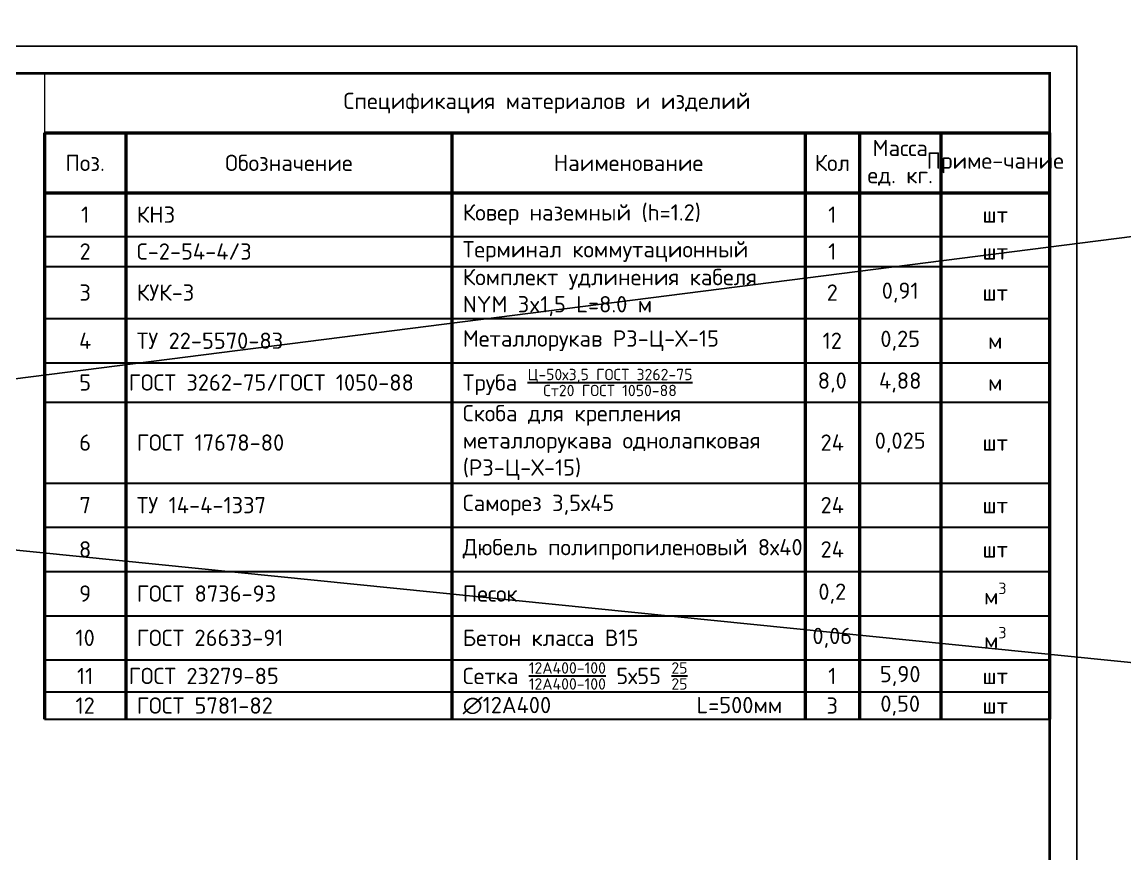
# Model space of a CAD drawing. Header units: millimetres. Extents: x -112426 to 8831, y 1218 to 38707.
# Drawn here: x 4143.4 to 4346.4, y 1549.4 to 1702.6 of the extents above; entities that cross this region are included whole.
import ezdxf
from ezdxf.enums import TextEntityAlignment as Align

# ---------------------------------------------------------------- set-up
doc = ezdxf.new("R2010")
doc.units = ezdxf.units.MM
doc.layers.add('Размеры на чертеже', color=250, linetype='Continuous', lineweight=25)
doc.layers.add('Таблица', color=250, linetype='Continuous', lineweight=30)
doc.styles.add('-ISOCPEUR-', font='isocpeur.ttf')
doc.styles.get("Standard").update_dxf_attribs({"font": 'arial.ttf'})

# ---------------------------------------------------------------- blocks, each defined once
blk = doc.blocks.new('*U168')
blk.add_lwpolyline([(0, 0), (420, 0), (420, -297), (0, -297)], close=True)
at = {"const_width": 0.5}
blk.add_lwpolyline([(20, -5), (415, -5), (415, -292), (20, -292)], close=True, dxfattribs=at)
at = {"style": '-ISOCPEUR-'}
blk.add_attdef('РАЗРАБОТАЛ', text='', height=2.5, dxfattribs=at).set_placement((250.5, -264.22), align=Align.MIDDLE_LEFT)
at = {"style": '-ISOCPEUR-', "flags": 8}
for tag, height, p in [('ДАТА', 2.5, (290.07, -264.4)), ('ДАТА1', 2.5, (290.07, -269.4)), ('ЛИСТ', 3, (386.39, -271.92)), ('ЛИСТОВ', 3, (403.89, -271.92)), ('ФОРМАТ', 3, (380.97, -294.75))]:
    blk.add_attdef(tag, text='', height=height, dxfattribs=at).set_placement(p, align=Align.MIDDLE_CENTER)
at = {"style": '-ISOCPEUR-'}
blk.add_attdef('ПРОВЕРИЛ', (250.75, -270.73), '', height=2.5, dxfattribs=at)
at = {"lineweight": 30, "flags": 104}
blk.add_attdef('ИМЯ_ЧЕРТЕЖА', text='', height=3, dxfattribs=at).set_placement((333.63, -284.13), align=Align.MIDDLE_CENTER)
blk = doc.blocks.new('*T38')
at = {"layer": 'Defpoints', "color": 8, "linetype": 'ByBlock', "lineweight": 0, "transparency": 16777216}
for p, q in [((0, 0), (185, 0)), ((0, 0), (0, -11)), ((185, 0), (185, -11))]:
    blk.add_line(p, q, dxfattribs=at)
at = {"layer": 'Таблица', "color": 0, "lineweight": 50, "transparency": 16777216}
for p, q in [((0, -11), (185, -11)), ((0, -11), (0, -118.92)), ((15, -11), (15, -118.92)), ((75, -11), (75, -118.92)), ((140, -11), (140, -118.92)), ((150, -11), (150, -118.92)), ((165, -11), (165, -118.92)), ((185, -11), (185, -118.92)), ((0, -22), (185, -22))]:
    blk.add_line(p, q, dxfattribs=at)
at = {"layer": 'Таблица', "color": 0, "lineweight": 30, "transparency": 16777216}
for p, q in [((0, -30.06), (185, -30.06)), ((0, -35.58), (185, -35.58)), ((0, -45.18), (185, -45.18)), ((0, -53.33), (185, -53.33)), ((0, -60.55), (150, -60.55)), ((0, -75.45), (185, -75.45)), ((0, -83.59), (185, -83.59)), ((0, -91.73), (185, -91.73)), ((0, -99.88), (185, -99.88)), ((0, -108.02), (185, -108.02)), ((0, -113.92), (185, -113.92)), ((0, -118.92), (185, -118.92))]:
    blk.add_line(p, q, dxfattribs=at)
at = {"layer": 'Таблица', "lineweight": 30, "transparency": 16777216}
blk.add_line((150, -60.55), (185, -60.55), dxfattribs=at)
at = {"layer": 'Таблица', "color": 7, "transparency": 16777216, "char_height": 3, "style": '-ISOCPEUR-'}
for s, insert, width, attachment_point in [('Спецификация материалов и изделий ', (92.5, -5.5), 182, 5), ('{\\C256;С-2-54-4/3\\P}', (17, -32.82), 56, 4), ('1', (145, -32.82), 9, 5), ('Комплект удлинения кабеля NYM 3x1,5 L=8.0 м', (77, -40.38), 61, 4), ('0,91', (157.5, -40.38), 14, 5), ('КУК-3', (17, -40.38), 56, 4), ('2', (145, -40.38), 9, 5), ('ТУ 22-5570-83', (17, -49.25), 56, 4), ('Металлорукав РЗ-Ц-Х-15', (77, -49.25), 61, 4), ('12', (145, -49.25), 9, 5), ('0,25', (157.5, -49.25), 14, 5), ('\\A1;Труба {\\H0.7x;\\SЦ-50х3,5 ГОСТ 3262-75/Ст20 ГОСТ 1050-88;}', (77, -56.94), 61, 4), ('ГОСТ 3262-75/ГОСТ 1050-88', (15.5, -56.94), 59, 4), ('8,0', (145, -56.94), 9, 5), ('4,88', (157.5, -56.94), 14, 5), ('м', (175, -56.94), 19, 5), ('Скоба для крепления металлорукава однолапковая (РЗ-Ц-Х-15)', (77, -68), 61, 4), ('ГОСТ 17678-80', (17, -68), 56, 4), ('24', (145, -68), 9, 5), ('0,025', (157.5, -68), 14, 5), ('ТУ 14-4-1337', (17, -79.52), 56, 4), ('Саморез 3,5х45', (77, -79.52), 61, 4), ('24', (145, -79.52), 9, 5), ('Дюбель полипропиленовый 8х40', (77, -87.66), 61, 4), ('24', (145, -87.66), 9, 5), ('ГОСТ 8736-93', (17, -95.8), 56, 4), ('Песок', (77, -95.8), 61, 4), ('0,2', (145, -95.8), 9, 5), ('ГОСТ 26633-91', (17, -103.95), 56, 4), ('Бетон класса В15', (77, -103.95), 61, 4), ('0,06', (145, -103.95), 9, 5), ('\\A1;Сетка {\\H0.7x;\\S12А400-100/12А400-100;\\H1.42857x; 5х55 \\H0.7x;\\S25/25;\\H1.42857x; }', (77, -110.97), 61, 4)]:
    blk.add_mtext(s, dxfattribs=dict(at, insert=insert, width=width, attachment_point=attachment_point))
at = {"layer": 'Таблица', "color": 18, "true_color": 0x000000, "transparency": 16777216, "char_height": 3, "style": '-ISOCPEUR-'}
for s, insert, width, attachment_point in [('Масса ед. кг.', (157.5, -16.5), 13, 5), ('Поз.', (7.5, -16.5), 12, 5), ('Обозначение', (45, -16.5), 57, 5), ('Наименование', (107.5, -16.5), 62, 5), ('Кол', (145, -16.5), 8, 5), ('Приме-чание', (175, -16.5), 17, 5), ('Ковер наземный (h=1.2)', (77, -26.03), 61, 4), ('1', (7.5, -26.03), 14, 5), ('КНЗ', (17, -26.03), 56, 4), ('1', (145, -26.03), 9, 5), ('шт', (175, -26.03), 19, 5), ('2', (7.5, -32.82), 14, 5), ('шт', (175, -32.82), 19, 5), ('3', (7.5, -40.38), 14, 5), ('шт', (175, -40.38), 19, 5), ('4', (7.5, -49.25), 14, 5), ('м', (175, -49.25), 19, 5), ('5', (7.5, -56.94), 14, 5), ('6', (7.5, -68), 14, 5), ('шт', (175, -68), 19, 5), ('7', (7.5, -79.52), 14, 5), ('шт', (175, -79.52), 19, 5), ('8', (7.5, -87.66), 14, 5), ('шт', (175, -87.66), 19, 5), ('9', (7.5, -95.8), 14, 5), ('\\A1;м{\\H0.7x;\\S3^ ;}', (175, -95.8), 19, 5), ('10', (7.5, -103.95), 14, 5), ('\\A1;м{\\H0.7x;\\S3^ ;}', (175, -103.95), 19, 5), ('шт', (175, -110.97), 19, 5), ('шт', (175, -116.42), 19, 5)]:
    blk.add_mtext(s, dxfattribs=dict(at, insert=insert, width=width, attachment_point=attachment_point))
at = {"layer": 'Таблица', "color": 0, "transparency": 16777216, "char_height": 3, "style": '-ISOCPEUR-'}
for s, insert, width, attachment_point in [('Терминал коммутационный ', (77, -32.82), 61, 4), ('11', (7.5, -110.97), 14, 5), ('ГОСТ 23279-85', (15.5, -110.97), 59, 4), ('1', (145, -110.97), 9, 5), ('5,90', (157.5, -110.97), 14, 5), ('12', (7.5, -116.42), 14, 5), ('ГОСТ 5781-82', (17, -116.42), 56, 4), ('∅12А400              L=500мм', (77, -116.42), 61, 4), ('3', (145, -116.42), 9, 5), ('0,50', (157.5, -116.42), 14, 5)]:
    blk.add_mtext(s, dxfattribs=dict(at, insert=insert, width=width, attachment_point=attachment_point))

msp = doc.modelspace()

# ---------------------------------------------------------------- linework, layer by layer
for p, q in [((6610.206, 1951.39), (857.036, 1218.247)), ((1022.192, 1920.504), (6776.04, 1339.375))]:
    msp.add_line(p, q)

# ---------------------------------------------------------------- block references
msp.add_blockref('*T38', (4147.536, 1693.16))
at = {"layer": 'Размеры на чертеже', "lineweight": 90}
msp.add_blockref('*U168', (3917.536, 1698.16), dxfattribs=at)

doc.saveas('drawing.dxf')
